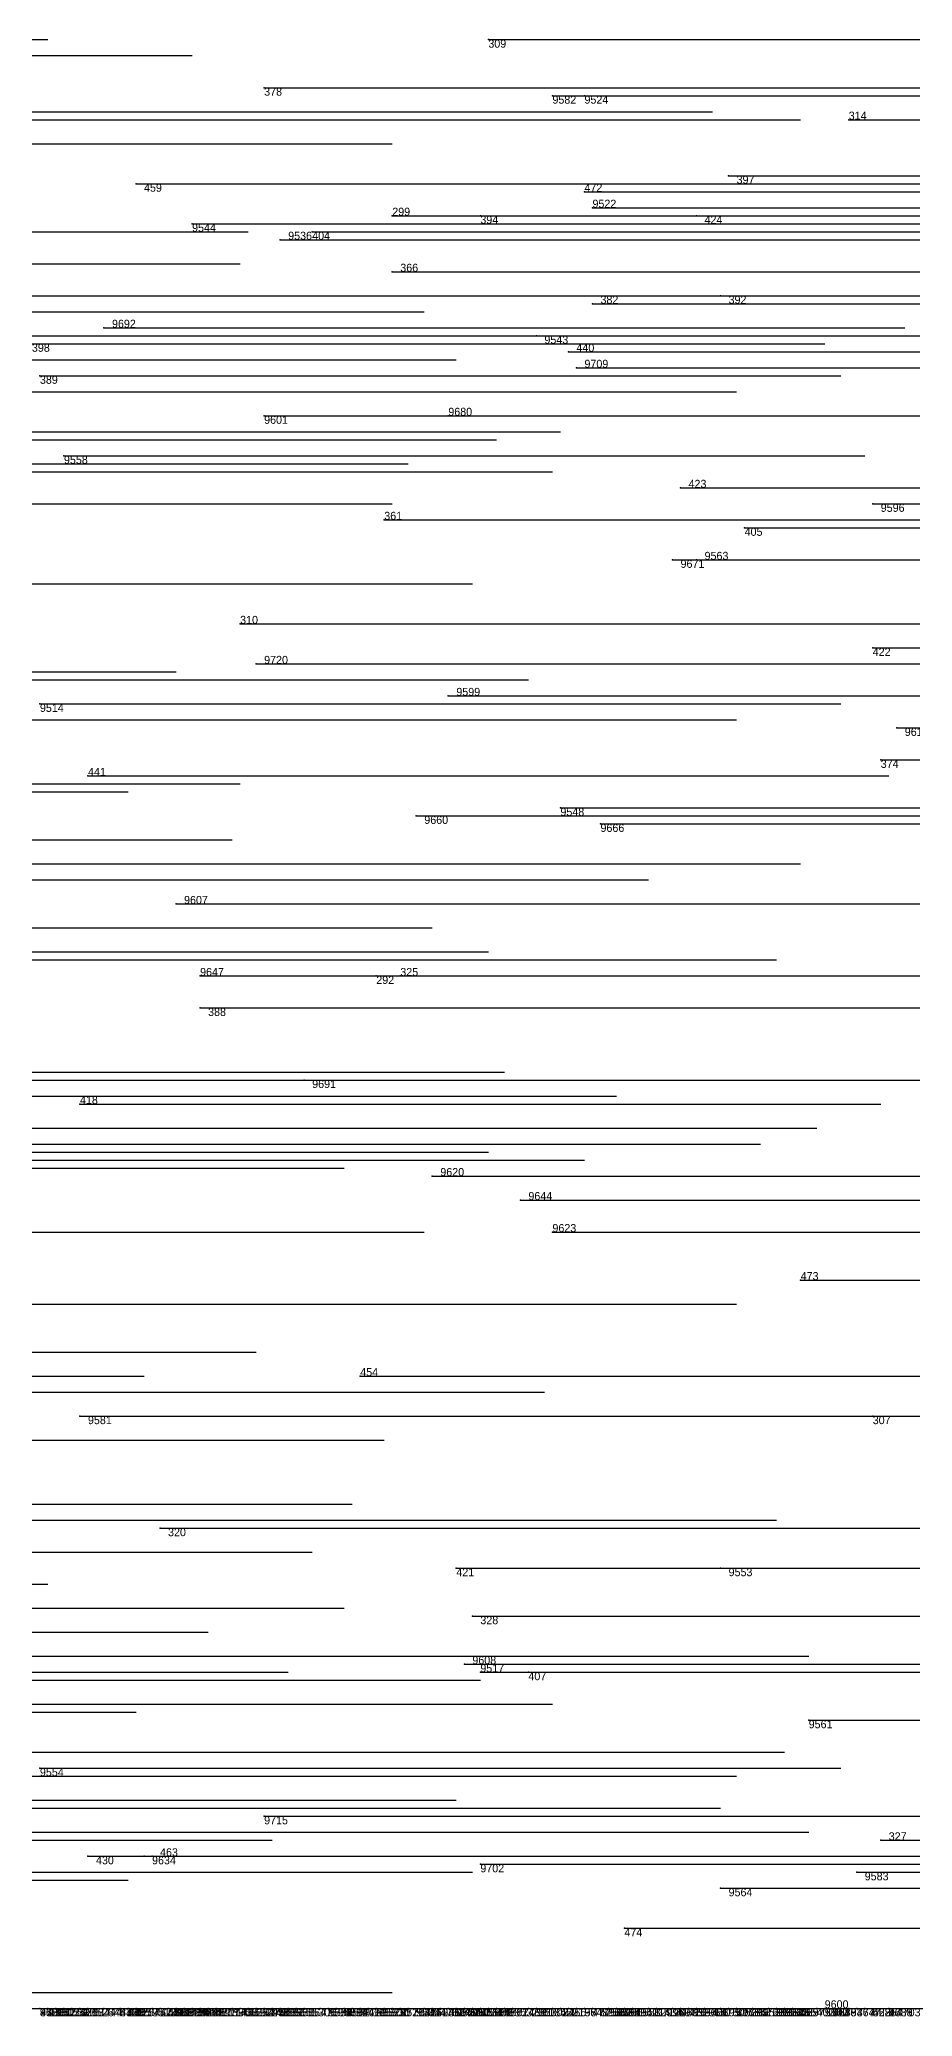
# Model space of a CAD drawing. Extents: x 0 to 1.1, y 0 to 1.
# Drawn here: x 0.371 to 0.48, y -0.001 to 0.246 of the extents above; entities that cross this region are included whole.
import ezdxf

# ---------------------------------------------------------------- set-up
doc = ezdxf.new("R2010")
doc.units = 0
for name, color, linetype in [('Facilities', 3, 'CONTINUOUS'), ('Normals', 1, 'CONTINUOUS'), ('Source_points', 5, 'CONTINUOUS'), ('Text', 3, 'CONTINUOUS')]:
    doc.layers.add(name, color=color, linetype=linetype)

msp = doc.modelspace()

# ---------------------------------------------------------------- linework, layer by layer
at = {"layer": 'Facilities', "color": 3}
for p in [(0.427, 0.246), (0.399, 0.24), (0.435, 0.239, 1), (0.439, 0.239, 1), (0.472, 0.236), (0.383, 0.228), (0.457, 0.229), (0.439, 0.227), (0.44, 0.225, 1), (0.39, 0.223, 1), (0.415, 0.224), (0.426, 0.224), (0.453, 0.224), (0.401, 0.221, 1), (0.405, 0.222), (0.415, 0.217), (0.44, 0.213), (0.456, 0.214), (0.379, 0.21, 1), (0.433, 0.209, 1), (0.437, 0.207), (0.371, 0.204), (0.438, 0.205, 1), (0.399, 0.199, 1), (0.422, 0.199, 1), (0.374, 0.194, 1), (0.451, 0.19), (0.475, 0.188, 1), (0.414, 0.186), (0.459, 0.185), (0.45, 0.181, 1), (0.453, 0.181, 1), (0.396, 0.173), (0.398, 0.168, 1), (0.475, 0.17), (0.422, 0.164, 1), (0.371, 0.163, 1), (0.478, 0.16, 1), (0.476, 0.156), (0.377, 0.154), (0.418, 0.149, 1), (0.436, 0.15, 1), (0.441, 0.148, 1), (0.388, 0.138, 1), (0.391, 0.129, 1), (0.413, 0.129), (0.416, 0.129), (0.391, 0.125), (0.404, 0.116, 1), (0.376, 0.113), (0.42, 0.104, 1), (0.431, 0.101, 1), (0.435, 0.097, 1), (0.466, 0.091), (0.411, 0.079), (0.376, 0.074, 1), (0.475, 0.074), (0.386, 0.06), (0.423, 0.055), (0.456, 0.055, 1), (0.425, 0.049), (0.424, 0.043, 1), (0.426, 0.042, 1), (0.432, 0.042), (0.467, 0.036, 1), (0.371, 0.03, 1), (0.399, 0.024, 1), (0.476, 0.021), (0.377, 0.019), (0.384, 0.019, 1), (0.385, 0.019), (0.426, 0.018, 1), (0.456, 0.015, 1), (0.473, 0.017, 1), (0.444, 0.01), (0.371, 0, 0.219), (0.371, 0, 0.063), (0.371, 0, 0.906), (0.371, 0, 0.961), (0.372, 0, 0.308), (0.373, 0, 0.999), (0.374, 0, 0.302), (0.374, 0, 0.711), (0.374, 0, 0.603), (0.375, 0, 0.657), (0.376, 0, 0.038), (0.376, 0, 0.428), (0.377, 0, 0.572), (0.379, 0, 0.142), (0.381, 0, 0.24), (0.381, 0, 0.453), (0.381, 0, 0.306), (0.381, 0, 0.575), (0.382, 0, 0.064), (0.382, 0, 0.446), (0.382, 0, 0.292), (0.382, 0, 0.634), (0.383, 0, 0.562), (0.385, 0, 0.956), (0.386, 0, 0.321), (0.386, 0, 0.544), (0.386, 0, 0.744), (0.387, 0, 0.077), (0.387, 0, 0.12), (0.387, 0, 0.483), (0.387, 0, 0.872), (0.387, 0, 0.912), (0.388, 0, 0.772), (0.389, 0, 0.319), (0.389, 0, 0.322), (0.389, 0, 0.268), (0.389, 0, 0.913), (0.39, 0, 0.051), (0.39, 0, 0.453), (0.39, 0, 0.4), (0.39, 0, 0.886), (0.391, 0, 0.391), (0.391, 0, 0.547), (0.392, 0, 0.346), (0.392, 0, 0.394), (0.392, 0, 0.335), (0.393, 0, 0.652), (0.393, 0, 0.783), (0.395, 0, 0.236), (0.395, 0, 0.051), (0.395, 0, 0.664), (0.396, 0, 0.243), (0.397, 0, 0.911), (0.398, 0, 0.124), (0.398, 0, 0.723), (0.399, 0, 0.275), (0.4, 0, 0.299), (0.4, 0, 0.932), (0.401, 0, 0.072), (0.401, 0, 0.411), (0.401, 0, 0.516), (0.402, 0, 0.247), (0.402, 0, 0.968), (0.403, 0, 0.717), (0.403, 0, 0.951), (0.404, 0, 0.512), (0.406, 0, 0.283), (0.406, 0, 0.576), (0.406, 0, 0.876), (0.407, 0, 0.79), (0.407, 0, 0.861), (0.407, 0, 0.938), (0.408, 0, 0.141), (0.408, 0, 0.471), (0.409, 0, 0.067), (0.409, 0, 0.445), (0.409, 0, 0.594), (0.41, 0, 0.498), (0.41, 0, 0.71), (0.41, 0, 0.55), (0.411, 0, 0.075), (0.412, 0, 0.259), (0.413, 0, 0.022), (0.413, 0, 0.85), (0.414, 0, 0.21), (0.414, 0, 0.627), (0.415, 0, 0.105), (0.415, 0, 0.379), (0.415, 0, 0.369), (0.416, 0, 0.065), (0.416, 0, 0.764), (0.417, 0, 0.596), (0.417, 0, 0.841), (0.419, 0, 0.128), (0.419, 0, 0.229), (0.419, 0, 0.288), (0.419, 0, 0.751), (0.419, 0, 0.715), (0.42, 0, 0.463), (0.421, 0, 0.292), (0.421, 0, 0.323), (0.422, 0, 0.194), (0.423, 0, 0.073), (0.423, 0, 0.423), (0.423, 0, 0.814), (0.424, 0, 0.09), (0.424, 0, 0.454), (0.425, 0, 0.32), (0.425, 0, 0.626), (0.425, 0, 0.859), (0.425, 0, 0.905), (0.426, 0, 0.519), (0.427, 0, 0.557), (0.428, 0, 0.387), (0.429, 0, 0.405), (0.429, 0, 0.876), (0.43, 0, 0.635), (0.432, 0, 0.355), (0.432, 0, 0.965), (0.433, 0, 0.56), (0.433, 0, 0.981), (0.435, 0, 0.705), (0.436, 0, 0.157), (0.437, 0, 0.171), (0.438, 0, 0.968), (0.439, 0, 0.252), (0.439, 0, 0.318), (0.44, 0, 0.704), (0.442, 0, 0.402), (0.442, 0, 0.695), (0.442, 0, 0.9), (0.442, 0, 0.903), (0.443, 0, 0.867), (0.443, 0, 0.813), (0.444, 0, 0.005), (0.445, 0, 0.103), (0.445, 0, 0.031), (0.445, 0, 0.901), (0.447, 0, 0.723), (0.448, 0, 0.076), (0.448, 0, 0.914), (0.45, 0, 0.347), (0.45, 0, 0.916), (0.451, 0, 0.251), (0.451, 0, 0.998), (0.452, 0, 0.164), (0.452, 0, 0.67), (0.453, 0, 0.804), (0.454, 0, 0.11), (0.454, 0, 0.007), (0.454, 0, 0.842), (0.456, 0, 0.09), (0.456, 0, 0.446), (0.456, 0, 0.979), (0.457, 0, 0.216), (0.458, 0, 0.363), (0.458, 0, 0.688), (0.458, 0, 0.647), (0.46, 0, 0.061), (0.46, 0, 0.467), (0.46, 0, 0.47), (0.462, 0, 0.681), (0.463, 0, 0.982), (0.463, 0, 0.846), (0.464, 0, 0.198), (0.464, 0, 0.584), (0.464, 0, 0.991), (0.465, 0, 0.222), (0.465, 0, 0.478), (0.465, 0, 0.657), (0.468, 0, 0.224), (0.468, 0, 0.541), (0.468, 0, 0.988), (0.468, 0, 1), (0.469, 0, 0.186), (0.469, 0, 0.261), (0.469, 0, 0.866), (0.47, 0, 0.536), (0.472, 0, 0.42), (0.473, 0, 0.074), (0.474, 0, 0.026), (0.474, 0, 0.681), (0.477, 0, 0.264), (0.477, 0, 0.445), (0.477, 0, 0.869)]:
    msp.add_point(p, dxfattribs=at)
at = {"layer": 'Normals', "color": 1}
for p, q in [((0.272, 0.246, 1), (0.372, 0.246, 1)), ((0.427, 0.246), (0.527, 0.246)), ((0.29, 0.244), (0.39, 0.244)), ((0.399, 0.24), (0.499, 0.24)), ((0.435, 0.239, 1), (0.535, 0.239, 1)), ((0.439, 0.239, 1), (0.539, 0.239, 1)), ((0.287, 0.236, 1), (0.387, 0.236, 1)), ((0.348, 0.236, 1), (0.449, 0.236, 1)), ((0.355, 0.237, 1), (0.455, 0.237, 1)), ((0.365, 0.236), (0.466, 0.236)), ((0.472, 0.236), (0.572, 0.236)), ((0.315, 0.233), (0.415, 0.233)), ((0.383, 0.228), (0.483, 0.228)), ((0.457, 0.229), (0.557, 0.229)), ((0.439, 0.227), (0.539, 0.227)), ((0.44, 0.225, 1), (0.54, 0.225, 1)), ((0.39, 0.223, 1), (0.49, 0.223, 1)), ((0.415, 0.224), (0.515, 0.224)), ((0.426, 0.224), (0.526, 0.224)), ((0.453, 0.224), (0.553, 0.224)), ((0.297, 0.222, 1), (0.397, 0.222, 1)), ((0.401, 0.221, 1), (0.501, 0.221, 1)), ((0.405, 0.222), (0.505, 0.222)), ((0.293, 0.218), (0.393, 0.218)), ((0.296, 0.218, 1), (0.396, 0.218, 1)), ((0.415, 0.217), (0.515, 0.217)), ((0.294, 0.214), (0.394, 0.214)), ((0.367, 0.214, 1), (0.467, 0.214, 1)), ((0.44, 0.213), (0.54, 0.213)), ((0.456, 0.214), (0.556, 0.214)), ((0.319, 0.212, 1), (0.419, 0.212, 1)), ((0.379, 0.21, 1), (0.479, 0.21, 1)), ((0.333, 0.209, 1), (0.433, 0.209, 1)), ((0.369, 0.208), (0.469, 0.208)), ((0.433, 0.209, 1), (0.533, 0.209, 1)), ((0.323, 0.206, 1), (0.423, 0.206, 1)), ((0.437, 0.207), (0.537, 0.207)), ((0.371, 0.204), (0.471, 0.204)), ((0.438, 0.205, 1), (0.538, 0.205, 1)), ((0.358, 0.202, 1), (0.458, 0.202, 1)), ((0.399, 0.199, 1), (0.499, 0.199, 1)), ((0.422, 0.199, 1), (0.522, 0.199, 1)), ((0.276, 0.196, 1), (0.376, 0.196, 1)), ((0.328, 0.196), (0.428, 0.196)), ((0.336, 0.197), (0.436, 0.197)), ((0.317, 0.193, 1), (0.417, 0.193, 1)), ((0.374, 0.194, 1), (0.474, 0.194, 1)), ((0.335, 0.192, 1), (0.435, 0.192, 1)), ((0.315, 0.188, 1), (0.415, 0.188, 1)), ((0.451, 0.19), (0.551, 0.19)), ((0.475, 0.188, 1), (0.576, 0.188, 1)), ((0.414, 0.186), (0.514, 0.186)), ((0.459, 0.185), (0.559, 0.185)), ((0.45, 0.181, 1), (0.55, 0.181, 1)), ((0.453, 0.181, 1), (0.553, 0.181, 1)), ((0.285, 0.178), (0.385, 0.178)), ((0.325, 0.178, 1), (0.425, 0.178, 1)), ((0.396, 0.173), (0.496, 0.173)), ((0.398, 0.168, 1), (0.498, 0.168, 1)), ((0.475, 0.17), (0.575, 0.17)), ((0.288, 0.167), (0.388, 0.167)), ((0.332, 0.166, 1), (0.432, 0.166, 1)), ((0.422, 0.164, 1), (0.522, 0.164, 1)), ((0.358, 0.161, 1), (0.458, 0.161, 1)), ((0.371, 0.163, 1), (0.471, 0.163, 1)), ((0.478, 0.16, 1), (0.579, 0.16, 1)), ((0.476, 0.156), (0.576, 0.156)), ((0.377, 0.154), (0.477, 0.154)), ((0.282, 0.152, 1), (0.382, 0.152, 1)), ((0.296, 0.153, 1), (0.396, 0.153, 1)), ((0.418, 0.149, 1), (0.518, 0.149, 1)), ((0.436, 0.15, 1), (0.536, 0.15, 1)), ((0.295, 0.146, 1), (0.395, 0.146, 1)), ((0.441, 0.148, 1), (0.541, 0.148, 1)), ((0.289, 0.141), (0.389, 0.141)), ((0.347, 0.141, 1), (0.447, 0.141, 1)), ((0.365, 0.143, 1), (0.466, 0.143, 1)), ((0.388, 0.138, 1), (0.488, 0.138, 1)), ((0.321, 0.135, 1), (0.42, 0.135, 1)), ((0.327, 0.132, 1), (0.427, 0.132, 1)), ((0.363, 0.131, 1), (0.463, 0.131, 1)), ((0.391, 0.129, 1), (0.491, 0.129, 1)), ((0.413, 0.129), (0.513, 0.129)), ((0.416, 0.129), (0.516, 0.129)), ((0.391, 0.125), (0.491, 0.125)), ((0.329, 0.117), (0.429, 0.117)), ((0.286, 0.116), (0.386, 0.116)), ((0.309, 0.116), (0.409, 0.116)), ((0.343, 0.114, 1), (0.443, 0.114, 1)), ((0.404, 0.116, 1), (0.504, 0.116, 1)), ((0.376, 0.113), (0.476, 0.113)), ((0.368, 0.11), (0.468, 0.11)), ((0.327, 0.107), (0.427, 0.107)), ((0.361, 0.108, 1), (0.461, 0.108, 1)), ((0.309, 0.105), (0.409, 0.105)), ((0.339, 0.106), (0.439, 0.106)), ((0.42, 0.104, 1), (0.52, 0.104, 1)), ((0.431, 0.101, 1), (0.531, 0.101, 1)), ((0.319, 0.097, 1), (0.419, 0.097, 1)), ((0.435, 0.097, 1), (0.535, 0.097, 1)), ((0.466, 0.091), (0.566, 0.091)), ((0.358, 0.088), (0.458, 0.088)), ((0.298, 0.082, 1), (0.398, 0.082, 1)), ((0.284, 0.079, 1), (0.384, 0.079, 1)), ((0.335, 0.077), (0.434, 0.077)), ((0.411, 0.079), (0.511, 0.079)), ((0.376, 0.074, 1), (0.476, 0.074, 1)), ((0.475, 0.074), (0.575, 0.074)), ((0.314, 0.071), (0.414, 0.071)), ((0.297, 0.063, 1), (0.397, 0.063, 1)), ((0.31, 0.063, 1), (0.41, 0.063, 1)), ((0.363, 0.061, 1), (0.463, 0.061, 1)), ((0.386, 0.06), (0.486, 0.06)), ((0.305, 0.057), (0.405, 0.057)), ((0.423, 0.055), (0.523, 0.055)), ((0.456, 0.055, 1), (0.556, 0.055, 1)), ((0.272, 0.053, 1), (0.372, 0.053, 1)), ((0.309, 0.05, 1), (0.409, 0.05, 1)), ((0.292, 0.047, 1), (0.392, 0.047, 1)), ((0.425, 0.049), (0.525, 0.049)), ((0.302, 0.042, 1), (0.402, 0.042, 1)), ((0.366, 0.044, 1), (0.467, 0.044, 1)), ((0.424, 0.043, 1), (0.524, 0.043, 1)), ((0.426, 0.042, 1), (0.526, 0.042, 1)), ((0.432, 0.042), (0.532, 0.042)), ((0.326, 0.041, 1), (0.426, 0.041, 1)), ((0.335, 0.038, 1), (0.435, 0.038, 1)), ((0.283, 0.037, 1), (0.383, 0.037, 1)), ((0.467, 0.036, 1), (0.567, 0.036, 1)), ((0.364, 0.032), (0.464, 0.032)), ((0.371, 0.03, 1), (0.471, 0.03, 1)), ((0.337, 0.029, 1), (0.437, 0.029, 1)), ((0.358, 0.029, 1), (0.458, 0.029, 1)), ((0.323, 0.026, 1), (0.423, 0.026, 1)), ((0.356, 0.025, 1), (0.456, 0.025, 1)), ((0.399, 0.024, 1), (0.499, 0.024, 1)), ((0.3, 0.021), (0.4, 0.021)), ((0.359, 0.022), (0.459, 0.022)), ((0.36, 0.022), (0.46, 0.022)), ((0.367, 0.022, 1), (0.467, 0.022, 1)), ((0.476, 0.021), (0.576, 0.021)), ((0.377, 0.019), (0.477, 0.019)), ((0.384, 0.019, 1), (0.484, 0.019, 1)), ((0.385, 0.019), (0.485, 0.019)), ((0.426, 0.018, 1), (0.526, 0.018, 1)), ((0.282, 0.016), (0.382, 0.016)), ((0.325, 0.017), (0.425, 0.017)), ((0.456, 0.015, 1), (0.556, 0.015, 1)), ((0.473, 0.017, 1), (0.574, 0.017, 1)), ((0.444, 0.01), (0.544, 0.01)), ((0.271, 0, 0.095), (0.371, 0, 0.095)), ((0.271, 0, 0.193), (0.371, 0, 0.193)), ((0.272, 0, 0.22), (0.372, 0, 0.22)), ((0.272, 0, 0.728), (0.372, 0, 0.728)), ((0.273, 0, 0.41), (0.373, 0, 0.41)), ((0.273, 0, 0.601), (0.373, 0, 0.601)), ((0.273, 0, 0.954), (0.373, 0, 0.954)), ((0.274, 0, 0.056), (0.374, 0, 0.056)), ((0.274, 0, 0.268), (0.374, 0, 0.268)), ((0.274, 0, 0.513), (0.374, 0, 0.513)), ((0.274, 0, 0.589), (0.374, 0, 0.589)), ((0.275, 0, 0.987), (0.375, 0, 0.987)), ((0.277, 0, 0.482), (0.377, 0, 0.482)), ((0.277, 0, 0.983), (0.377, 0, 0.983)), ((0.277, 0, 0.855), (0.377, 0, 0.855)), ((0.278, 0, 0.207), (0.378, 0, 0.207)), ((0.278, 0, 0.823), (0.378, 0, 0.823)), ((0.278, 0, 0.819), (0.378, 0, 0.819)), ((0.279, 0, 0.86), (0.379, 0, 0.86)), ((0.281, 0, 0.409), (0.381, 0, 0.409)), ((0.281, 0, 0.63), (0.381, 0, 0.63)), ((0.282, 0, 0.354), (0.382, 0, 0.354)), ((0.284, 0, 0.335), (0.384, 0, 0.335)), ((0.284, 0, 0.358), (0.384, 0, 0.358)), ((0.284, 0, 0.898), (0.384, 0, 0.898)), ((0.285, 0, 0.225), (0.385, 0, 0.225)), ((0.285, 0, 0.989), (0.385, 0, 0.989)), ((0.286, 0, 0.12), (0.386, 0, 0.12)), ((0.286, 0, 0.342), (0.386, 0, 0.342)), ((0.286, 0, 0.963), (0.386, 0, 0.963)), ((0.287, 0, 0.175), (0.387, 0, 0.175)), ((0.288, 0, 0.009), (0.388, 0, 0.009)), ((0.288, 0, 0.651), (0.388, 0, 0.651)), ((0.289, 0, 0.438), (0.389, 0, 0.438)), ((0.289, 0, 0.617), (0.389, 0, 0.617)), ((0.29, 0, 0.384), (0.39, 0, 0.384)), ((0.291, 0, 0.413), (0.391, 0, 0.413)), ((0.291, 0, 0.949), (0.391, 0, 0.949)), ((0.292, 0, 0.369), (0.392, 0, 0.369)), ((0.292, 0, 0.493), (0.392, 0, 0.493)), ((0.292, 0, 0.92), (0.392, 0, 0.92)), ((0.293, 0, 0.238), (0.393, 0, 0.238)), ((0.293, 0, 0.211), (0.393, 0, 0.211)), ((0.294, 0, 0.193), (0.394, 0, 0.193)), ((0.294, 0, 0.615), (0.394, 0, 0.615)), ((0.294, 0, 0.775), (0.394, 0, 0.775)), ((0.295, 0, 0.467), (0.395, 0, 0.467)), ((0.296, 0, 0.861), (0.396, 0, 0.861)), ((0.296, 0, 0.868), (0.396, 0, 0.868)), ((0.299, 0, 0.226), (0.399, 0, 0.226)), ((0.299, 0, 0.495), (0.399, 0, 0.495)), ((0.299, 0, 0.941), (0.399, 0, 0.941)), ((0.301, 0, 0.026), (0.401, 0, 0.026)), ((0.302, 0, 0.213), (0.402, 0, 0.213)), ((0.302, 0, 0.578), (0.402, 0, 0.578)), ((0.303, 0, 0.748), (0.403, 0, 0.748)), ((0.303, 0, 0.584), (0.403, 0, 0.584)), ((0.304, 0, 0.595), (0.404, 0, 0.595)), ((0.305, 0, 0.106), (0.405, 0, 0.106)), ((0.305, 0, 0.004), (0.405, 0, 0.004)), ((0.305, 0, 0.338), (0.405, 0, 0.338)), ((0.305, 0, 0.4), (0.405, 0, 0.4)), ((0.307, 0, 0.083), (0.407, 0, 0.083)), ((0.307, 0, 0.382), (0.407, 0, 0.382)), ((0.307, 0, 0.727), (0.407, 0, 0.727)), ((0.308, 0, 0.347), (0.408, 0, 0.347)), ((0.308, 0, 0.452), (0.408, 0, 0.452)), ((0.308, 0, 0.528), (0.408, 0, 0.528)), ((0.308, 0, 0.962), (0.408, 0, 0.962)), ((0.309, 0, 0.847), (0.409, 0, 0.847)), ((0.31, 0, 0.833), (0.41, 0, 0.833)), ((0.311, 0, 0.113), (0.411, 0, 0.113)), ((0.312, 0, 0.426), (0.412, 0, 0.426)), ((0.312, 0, 0.683), (0.412, 0, 0.683)), ((0.313, 0, 0.547), (0.413, 0, 0.547)), ((0.313, 0, 0.95), (0.413, 0, 0.95)), ((0.314, 0, 0.209), (0.414, 0, 0.209)), ((0.314, 0, 0.351), (0.414, 0, 0.351)), ((0.315, 0.002), (0.415, 0.002)), ((0.315, 0, 0.932), (0.415, 0, 0.932)), ((0.316, 0, 0.652), (0.416, 0, 0.652)), ((0.317, 0, 0.314), (0.417, 0, 0.314)), ((0.317, 0, 0.78), (0.417, 0, 0.78)), ((0.317, 0, 0.776), (0.417, 0, 0.776)), ((0.319, 0, 0.247), (0.419, 0, 0.247)), ((0.319, 0, 0.321), (0.419, 0, 0.321)), ((0.319, 0, 0.682), (0.418, 0, 0.682)), ((0.32, 0, 0.21), (0.42, 0, 0.21)), ((0.32, 0, 0.373), (0.419, 0, 0.373)), ((0.32, 0, 0.486), (0.42, 0, 0.486)), ((0.321, 0, 0.423), (0.421, 0, 0.423)), ((0.322, 0, 0.055), (0.422, 0, 0.055)), ((0.322, 0, 0.09), (0.422, 0, 0.09)), ((0.322, 0, 0.772), (0.421, 0, 0.772)), ((0.323, 0, 0.309), (0.423, 0, 0.309)), ((0.323, 0, 0.373), (0.423, 0, 0.373)), ((0.325, 0, 0.502), (0.425, 0, 0.502)), ((0.326, 0, 0.209), (0.426, 0, 0.209)), ((0.326, 0, 0.026), (0.426, 0, 0.026)), ((0.326, 0, 0.992), (0.426, 0, 0.992)), ((0.326, 0, 0.778), (0.426, 0, 0.778)), ((0.328, 0, 0.469), (0.428, 0, 0.469)), ((0.328, 0, 0.997), (0.428, 0, 0.997)), ((0.329, 0, 0.34), (0.429, 0, 0.34)), ((0.329, 0, 0.661), (0.429, 0, 0.661)), ((0.33, 0, 0.637), (0.43, 0, 0.637)), ((0.331, 0, 0.423), (0.431, 0, 0.423)), ((0.332, 0, 0.409), (0.432, 0, 0.409)), ((0.332, 0, 0.762), (0.432, 0, 0.762)), ((0.333, 0, 0.617), (0.433, 0, 0.617)), ((0.335, 0, 0.032), (0.435, 0, 0.032)), ((0.335, 0, 0.418), (0.435, 0, 0.418)), ((0.335, 0, 0.714), (0.435, 0, 0.714)), ((0.336, 0, 0.491), (0.436, 0, 0.491)), ((0.336, 0, 0.916), (0.436, 0, 0.916)), ((0.338, 0, 0.494), (0.438, 0, 0.494)), ((0.338, 0, 0.691), (0.438, 0, 0.691)), ((0.339, 0, 0.411), (0.439, 0, 0.411)), ((0.339, 0, 0.42), (0.439, 0, 0.42)), ((0.341, 0, 0.086), (0.441, 0, 0.086)), ((0.341, 0, 0.15), (0.441, 0, 0.15)), ((0.341, 0, 0.415), (0.441, 0, 0.415)), ((0.341, 0, 0.866), (0.441, 0, 0.866)), ((0.342, 0, 0.501), (0.442, 0, 0.501)), ((0.342, 0, 0.401), (0.442, 0, 0.401)), ((0.342, 0, 0.51), (0.442, 0, 0.51)), ((0.343, 0, 0.385), (0.443, 0, 0.385)), ((0.344, 0, 0.324), (0.444, 0, 0.324)), ((0.345, 0, 0.026), (0.445, 0, 0.026)), ((0.345, 0, 0.63), (0.445, 0, 0.63)), ((0.346, 0, 0.72), (0.446, 0, 0.72)), ((0.346, 0, 0.862), (0.446, 0, 0.862)), ((0.346, 0, 0.998), (0.446, 0, 0.998)), ((0.347, 0, 0.181), (0.447, 0, 0.181)), ((0.347, 0, 0.498), (0.447, 0, 0.498)), ((0.347, 0, 0.29), (0.447, 0, 0.29)), ((0.347, 0, 0.438), (0.447, 0, 0.438)), ((0.347, 0, 0.864), (0.447, 0, 0.864)), ((0.348, 0, 0.996), (0.448, 0, 0.996)), ((0.348, 0, 0.912), (0.448, 0, 0.912)), ((0.348, 0, 0.762), (0.448, 0, 0.762)), ((0.349, 0, 0.988), (0.449, 0, 0.988)), ((0.349, 0, 0.876), (0.449, 0, 0.876)), ((0.35, 0, 0.229), (0.45, 0, 0.229)), ((0.35, 0, 0.608), (0.451, 0, 0.608)), ((0.35, 0, 0.81), (0.45, 0, 0.81)), ((0.351, 0, 0.661), (0.451, 0, 0.661)), ((0.352, 0, 0.179), (0.452, 0, 0.179)), ((0.352, 0, 0.816), (0.452, 0, 0.816)), ((0.354, 0, 0.017), (0.454, 0, 0.017)), ((0.355, 0, 0.242), (0.456, 0, 0.242)), ((0.355, 0, 0.267), (0.455, 0, 0.267)), ((0.355, 0, 0.448), (0.455, 0, 0.448)), ((0.356, 0, 0.845), (0.456, 0, 0.845)), ((0.357, 0, 0.498), (0.457, 0, 0.498)), ((0.358, 0, 0.527), (0.458, 0, 0.527)), ((0.358, 0, 0.921), (0.458, 0, 0.921)), ((0.358, 0, 0.995), (0.458, 0, 0.995)), ((0.358, 0, 0.964), (0.458, 0, 0.964)), ((0.36, 0, 0.981), (0.46, 0, 0.981)), ((0.361, 0, 0.307), (0.461, 0, 0.307)), ((0.361, 0, 0.373), (0.461, 0, 0.373)), ((0.362, 0, 0.389), (0.462, 0, 0.389)), ((0.362, 0, 0.766), (0.462, 0, 0.766)), ((0.362, 0, 0.98), (0.462, 0, 0.98)), ((0.363, 0, 0.875), (0.463, 0, 0.875)), ((0.363, 0, 0.859), (0.463, 0, 0.859)), ((0.364, 0, 0.172), (0.464, 0, 0.172)), ((0.364, 0, 0.312), (0.464, 0, 0.312)), ((0.365, 0, 0.11), (0.465, 0, 0.11)), ((0.366, 0, 0.474), (0.466, 0, 0.474)), ((0.37, 0, 0.296), (0.47, 0, 0.296)), ((0.371, 0, 0.219), (0.471, 0, 0.219)), ((0.371, 0, 0.063), (0.471, 0, 0.063)), ((0.371, 0, 0.906), (0.471, 0, 0.906)), ((0.371, 0, 0.961), (0.471, 0, 0.961)), ((0.372, 0, 0.308), (0.473, 0, 0.308)), ((0.373, 0, 0.999), (0.473, 0, 0.999)), ((0.374, 0, 0.302), (0.474, 0, 0.302)), ((0.374, 0, 0.711), (0.474, 0, 0.711)), ((0.374, 0, 0.603), (0.474, 0, 0.603)), ((0.375, 0, 0.657), (0.475, 0, 0.657)), ((0.376, 0, 0.038), (0.476, 0, 0.038)), ((0.376, 0, 0.428), (0.476, 0, 0.428)), ((0.377, 0, 0.572), (0.477, 0, 0.572)), ((0.379, 0, 0.142), (0.479, 0, 0.142)), ((0.381, 0, 0.24), (0.481, 0, 0.24)), ((0.381, 0, 0.453), (0.481, 0, 0.453)), ((0.381, 0, 0.306), (0.481, 0, 0.306)), ((0.381, 0, 0.575), (0.481, 0, 0.575)), ((0.382, 0, 0.064), (0.482, 0, 0.064)), ((0.382, 0, 0.446), (0.482, 0, 0.446)), ((0.382, 0, 0.292), (0.482, 0, 0.292)), ((0.382, 0, 0.634), (0.482, 0, 0.634)), ((0.383, 0, 0.562), (0.483, 0, 0.562)), ((0.385, 0, 0.956), (0.485, 0, 0.956)), ((0.386, 0, 0.321), (0.486, 0, 0.321)), ((0.386, 0, 0.544), (0.486, 0, 0.544)), ((0.386, 0, 0.744), (0.486, 0, 0.744)), ((0.387, 0, 0.077), (0.487, 0, 0.077)), ((0.387, 0, 0.12), (0.487, 0, 0.12)), ((0.387, 0, 0.483), (0.487, 0, 0.483)), ((0.387, 0, 0.872), (0.487, 0, 0.872)), ((0.387, 0, 0.912), (0.487, 0, 0.912)), ((0.388, 0, 0.772), (0.488, 0, 0.772)), ((0.389, 0, 0.319), (0.489, 0, 0.319)), ((0.389, 0, 0.322), (0.489, 0, 0.322)), ((0.389, 0, 0.268), (0.489, 0, 0.268)), ((0.389, 0, 0.913), (0.489, 0, 0.913)), ((0.39, 0, 0.051), (0.49, 0, 0.051)), ((0.39, 0, 0.453), (0.49, 0, 0.453)), ((0.39, 0, 0.4), (0.49, 0, 0.4)), ((0.39, 0, 0.886), (0.49, 0, 0.886)), ((0.391, 0, 0.391), (0.491, 0, 0.391)), ((0.391, 0, 0.547), (0.491, 0, 0.547)), ((0.392, 0, 0.346), (0.492, 0, 0.346)), ((0.392, 0, 0.394), (0.492, 0, 0.394)), ((0.392, 0, 0.335), (0.492, 0, 0.335)), ((0.393, 0, 0.652), (0.493, 0, 0.652)), ((0.393, 0, 0.783), (0.493, 0, 0.783)), ((0.395, 0, 0.236), (0.495, 0, 0.236)), ((0.395, 0, 0.051), (0.495, 0, 0.051)), ((0.395, 0, 0.664), (0.495, 0, 0.664)), ((0.396, 0, 0.243), (0.496, 0, 0.243)), ((0.397, 0, 0.911), (0.497, 0, 0.911)), ((0.398, 0, 0.124), (0.498, 0, 0.124)), ((0.398, 0, 0.723), (0.498, 0, 0.723)), ((0.399, 0, 0.275), (0.499, 0, 0.275)), ((0.4, 0, 0.299), (0.5, 0, 0.299)), ((0.4, 0, 0.932), (0.5, 0, 0.932)), ((0.401, 0, 0.072), (0.501, 0, 0.072)), ((0.401, 0, 0.411), (0.501, 0, 0.411)), ((0.401, 0, 0.516), (0.501, 0, 0.516)), ((0.402, 0, 0.247), (0.502, 0, 0.247)), ((0.402, 0, 0.968), (0.502, 0, 0.968)), ((0.403, 0, 0.717), (0.503, 0, 0.717)), ((0.403, 0, 0.951), (0.503, 0, 0.951)), ((0.404, 0, 0.512), (0.504, 0, 0.512)), ((0.406, 0, 0.283), (0.506, 0, 0.283)), ((0.406, 0, 0.576), (0.506, 0, 0.576)), ((0.406, 0, 0.876), (0.506, 0, 0.876)), ((0.407, 0, 0.79), (0.507, 0, 0.79)), ((0.407, 0, 0.861), (0.507, 0, 0.861)), ((0.407, 0, 0.938), (0.507, 0, 0.938)), ((0.408, 0, 0.141), (0.508, 0, 0.141)), ((0.408, 0, 0.471), (0.508, 0, 0.471)), ((0.409, 0, 0.067), (0.509, 0, 0.067)), ((0.409, 0, 0.445), (0.509, 0, 0.445)), ((0.409, 0, 0.594), (0.509, 0, 0.594)), ((0.41, 0, 0.498), (0.51, 0, 0.498)), ((0.41, 0, 0.71), (0.51, 0, 0.71)), ((0.41, 0, 0.55), (0.51, 0, 0.55)), ((0.411, 0, 0.075), (0.511, 0, 0.075)), ((0.412, 0, 0.259), (0.512, 0, 0.259)), ((0.413, 0, 0.022), (0.513, 0, 0.022)), ((0.413, 0, 0.85), (0.513, 0, 0.85)), ((0.414, 0, 0.21), (0.514, 0, 0.21)), ((0.414, 0, 0.627), (0.514, 0, 0.627)), ((0.415, 0, 0.105), (0.515, 0, 0.105)), ((0.415, 0, 0.379), (0.515, 0, 0.379)), ((0.415, 0, 0.369), (0.515, 0, 0.369)), ((0.416, 0, 0.065), (0.516, 0, 0.065)), ((0.416, 0, 0.764), (0.516, 0, 0.764)), ((0.417, 0, 0.596), (0.517, 0, 0.596)), ((0.417, 0, 0.841), (0.517, 0, 0.841)), ((0.419, 0, 0.128), (0.519, 0, 0.128)), ((0.419, 0, 0.229), (0.519, 0, 0.229)), ((0.419, 0, 0.288), (0.519, 0, 0.288)), ((0.419, 0, 0.751), (0.519, 0, 0.751)), ((0.419, 0, 0.715), (0.519, 0, 0.715)), ((0.42, 0, 0.463), (0.52, 0, 0.463)), ((0.421, 0, 0.292), (0.521, 0, 0.292)), ((0.421, 0, 0.323), (0.521, 0, 0.323)), ((0.422, 0, 0.194), (0.522, 0, 0.194)), ((0.423, 0, 0.073), (0.523, 0, 0.073)), ((0.423, 0, 0.423), (0.523, 0, 0.423)), ((0.423, 0, 0.814), (0.523, 0, 0.814)), ((0.424, 0, 0.09), (0.524, 0, 0.09)), ((0.424, 0, 0.454), (0.524, 0, 0.454)), ((0.425, 0, 0.32), (0.525, 0, 0.32)), ((0.425, 0, 0.626), (0.525, 0, 0.626)), ((0.425, 0, 0.859), (0.525, 0, 0.859)), ((0.425, 0, 0.905), (0.525, 0, 0.905)), ((0.426, 0, 0.519), (0.526, 0, 0.519)), ((0.427, 0, 0.557), (0.527, 0, 0.557)), ((0.428, 0, 0.387), (0.528, 0, 0.387)), ((0.429, 0, 0.405), (0.529, 0, 0.405)), ((0.429, 0, 0.876), (0.529, 0, 0.876)), ((0.43, 0, 0.635), (0.53, 0, 0.635)), ((0.432, 0, 0.355), (0.532, 0, 0.355)), ((0.432, 0, 0.965), (0.532, 0, 0.965)), ((0.433, 0, 0.56), (0.533, 0, 0.56)), ((0.433, 0, 0.981), (0.533, 0, 0.981)), ((0.435, 0, 0.705), (0.535, 0, 0.705)), ((0.436, 0, 0.157), (0.536, 0, 0.157)), ((0.437, 0, 0.171), (0.537, 0, 0.171)), ((0.438, 0, 0.968), (0.538, 0, 0.968)), ((0.439, 0, 0.252), (0.539, 0, 0.252)), ((0.439, 0, 0.318), (0.539, 0, 0.318)), ((0.44, 0, 0.704), (0.54, 0, 0.704)), ((0.442, 0, 0.402), (0.542, 0, 0.402)), ((0.442, 0, 0.695), (0.542, 0, 0.695)), ((0.442, 0, 0.9), (0.542, 0, 0.9)), ((0.442, 0, 0.903), (0.542, 0, 0.903)), ((0.443, 0, 0.867), (0.543, 0, 0.867)), ((0.443, 0, 0.813), (0.543, 0, 0.813)), ((0.444, 0, 0.005), (0.544, 0, 0.005)), ((0.445, 0, 0.103), (0.545, 0, 0.103)), ((0.445, 0, 0.031), (0.545, 0, 0.031)), ((0.445, 0, 0.901), (0.545, 0, 0.901)), ((0.447, 0, 0.723), (0.547, 0, 0.723)), ((0.448, 0, 0.076), (0.548, 0, 0.076)), ((0.448, 0, 0.914), (0.548, 0, 0.914)), ((0.45, 0, 0.347), (0.55, 0, 0.347)), ((0.45, 0, 0.916), (0.55, 0, 0.916)), ((0.451, 0, 0.251), (0.551, 0, 0.251)), ((0.451, 0, 0.998), (0.551, 0, 0.998)), ((0.452, 0, 0.164), (0.552, 0, 0.164)), ((0.452, 0, 0.67), (0.552, 0, 0.67)), ((0.453, 0, 0.804), (0.553, 0, 0.804)), ((0.454, 0, 0.11), (0.553, 0, 0.11)), ((0.454, 0, 0.007), (0.554, 0, 0.007)), ((0.454, 0, 0.842), (0.554, 0, 0.842)), ((0.456, 0, 0.09), (0.556, 0, 0.09)), ((0.456, 0, 0.446), (0.555, 0, 0.446)), ((0.456, 0, 0.979), (0.556, 0, 0.979)), ((0.457, 0, 0.216), (0.557, 0, 0.216)), ((0.458, 0, 0.363), (0.558, 0, 0.363)), ((0.458, 0, 0.688), (0.558, 0, 0.688)), ((0.458, 0, 0.647), (0.558, 0, 0.647)), ((0.46, 0, 0.061), (0.559, 0, 0.061)), ((0.46, 0, 0.467), (0.56, 0, 0.467)), ((0.46, 0, 0.47), (0.56, 0, 0.47)), ((0.462, 0, 0.681), (0.561, 0, 0.681)), ((0.463, 0, 0.982), (0.563, 0, 0.982)), ((0.463, 0, 0.846), (0.563, 0, 0.846)), ((0.464, 0, 0.198), (0.564, 0, 0.198)), ((0.464, 0, 0.584), (0.564, 0, 0.584)), ((0.464, 0, 0.991), (0.564, 0, 0.991)), ((0.465, 0, 0.222), (0.565, 0, 0.222)), ((0.465, 0, 0.478), (0.565, 0, 0.478)), ((0.465, 0, 0.657), (0.565, 0, 0.657)), ((0.468, 0, 0.224), (0.568, 0, 0.224)), ((0.468, 0, 0.541), (0.568, 0, 0.541)), ((0.468, 0, 0.988), (0.568, 0, 0.988)), ((0.468, 0, 1), (0.568, 0, 1)), ((0.469, 0, 0.186), (0.57, 0, 0.186)), ((0.469, 0, 0.261), (0.569, 0, 0.261)), ((0.469, 0, 0.866), (0.569, 0, 0.866)), ((0.47, 0, 0.536), (0.57, 0, 0.536)), ((0.472, 0, 0.42), (0.572, 0, 0.42)), ((0.473, 0, 0.074), (0.573, 0, 0.074)), ((0.474, 0, 0.026), (0.574, 0, 0.026)), ((0.474, 0, 0.681), (0.574, 0, 0.681)), ((0.477, 0, 0.264), (0.577, 0, 0.264)), ((0.477, 0, 0.445), (0.577, 0, 0.445)), ((0.477, 0, 0.869), (0.577, 0, 0.869))]:
    msp.add_line(p, q, dxfattribs=at)
at = {"layer": 'Source_points', "color": 5}
for p in [(0.427, 0.246), (0.399, 0.24), (0.435, 0.239, 1), (0.439, 0.239, 1), (0.472, 0.236), (0.383, 0.228), (0.457, 0.229), (0.439, 0.227), (0.44, 0.225, 1), (0.39, 0.223, 1), (0.415, 0.224), (0.426, 0.224), (0.453, 0.224), (0.401, 0.221, 1), (0.405, 0.222), (0.415, 0.217), (0.44, 0.213), (0.456, 0.214), (0.379, 0.21, 1), (0.433, 0.209, 1), (0.437, 0.207), (0.371, 0.204), (0.438, 0.205, 1), (0.399, 0.199, 1), (0.422, 0.199, 1), (0.374, 0.194, 1), (0.451, 0.19), (0.475, 0.188, 1), (0.414, 0.186), (0.459, 0.185), (0.45, 0.181, 1), (0.453, 0.181, 1), (0.396, 0.173), (0.398, 0.168, 1), (0.475, 0.17), (0.422, 0.164, 1), (0.371, 0.163, 1), (0.478, 0.16, 1), (0.476, 0.156), (0.377, 0.154), (0.418, 0.149, 1), (0.436, 0.15, 1), (0.441, 0.148, 1), (0.388, 0.138, 1), (0.391, 0.129, 1), (0.413, 0.129), (0.416, 0.129), (0.391, 0.125), (0.404, 0.116, 1), (0.376, 0.113), (0.42, 0.104, 1), (0.431, 0.101, 1), (0.435, 0.097, 1), (0.466, 0.091), (0.411, 0.079), (0.376, 0.074, 1), (0.475, 0.074), (0.386, 0.06), (0.423, 0.055), (0.456, 0.055, 1), (0.425, 0.049), (0.424, 0.043, 1), (0.426, 0.042, 1), (0.432, 0.042), (0.467, 0.036, 1), (0.371, 0.03, 1), (0.399, 0.024, 1), (0.476, 0.021), (0.377, 0.019), (0.384, 0.019, 1), (0.385, 0.019), (0.426, 0.018, 1), (0.456, 0.015, 1), (0.473, 0.017, 1), (0.444, 0.01), (0.371, 0, 0.219), (0.371, 0, 0.063), (0.371, 0, 0.906), (0.371, 0, 0.961), (0.372, 0, 0.308), (0.373, 0, 0.999), (0.374, 0, 0.302), (0.374, 0, 0.711), (0.374, 0, 0.603), (0.375, 0, 0.657), (0.376, 0, 0.038), (0.376, 0, 0.428), (0.377, 0, 0.572), (0.379, 0, 0.142), (0.381, 0, 0.24), (0.381, 0, 0.453), (0.381, 0, 0.306), (0.381, 0, 0.575), (0.382, 0, 0.064), (0.382, 0, 0.446), (0.382, 0, 0.292), (0.382, 0, 0.634), (0.383, 0, 0.562), (0.385, 0, 0.956), (0.386, 0, 0.321), (0.386, 0, 0.544), (0.386, 0, 0.744), (0.387, 0, 0.077), (0.387, 0, 0.12), (0.387, 0, 0.483), (0.387, 0, 0.872), (0.387, 0, 0.912), (0.388, 0, 0.772), (0.389, 0, 0.319), (0.389, 0, 0.322), (0.389, 0, 0.268), (0.389, 0, 0.913), (0.39, 0, 0.051), (0.39, 0, 0.453), (0.39, 0, 0.4), (0.39, 0, 0.886), (0.391, 0, 0.391), (0.391, 0, 0.547), (0.392, 0, 0.346), (0.392, 0, 0.394), (0.392, 0, 0.335), (0.393, 0, 0.652), (0.393, 0, 0.783), (0.395, 0, 0.236), (0.395, 0, 0.051), (0.395, 0, 0.664), (0.396, 0, 0.243), (0.397, 0, 0.911), (0.398, 0, 0.124), (0.398, 0, 0.723), (0.399, 0, 0.275), (0.4, 0, 0.299), (0.4, 0, 0.932), (0.401, 0, 0.072), (0.401, 0, 0.411), (0.401, 0, 0.516), (0.402, 0, 0.247), (0.402, 0, 0.968), (0.403, 0, 0.717), (0.403, 0, 0.951), (0.404, 0, 0.512), (0.406, 0, 0.283), (0.406, 0, 0.576), (0.406, 0, 0.876), (0.407, 0, 0.79), (0.407, 0, 0.861), (0.407, 0, 0.938), (0.408, 0, 0.141), (0.408, 0, 0.471), (0.409, 0, 0.067), (0.409, 0, 0.445), (0.409, 0, 0.594), (0.41, 0, 0.498), (0.41, 0, 0.71), (0.41, 0, 0.55), (0.411, 0, 0.075), (0.412, 0, 0.259), (0.413, 0, 0.022), (0.413, 0, 0.85), (0.414, 0, 0.21), (0.414, 0, 0.627), (0.415, 0, 0.105), (0.415, 0, 0.379), (0.415, 0, 0.369), (0.416, 0, 0.065), (0.416, 0, 0.764), (0.417, 0, 0.596), (0.417, 0, 0.841), (0.419, 0, 0.128), (0.419, 0, 0.229), (0.419, 0, 0.288), (0.419, 0, 0.751), (0.419, 0, 0.715), (0.42, 0, 0.463), (0.421, 0, 0.292), (0.421, 0, 0.323), (0.422, 0, 0.194), (0.423, 0, 0.073), (0.423, 0, 0.423), (0.423, 0, 0.814), (0.424, 0, 0.09), (0.424, 0, 0.454), (0.425, 0, 0.32), (0.425, 0, 0.626), (0.425, 0, 0.859), (0.425, 0, 0.905), (0.426, 0, 0.519), (0.427, 0, 0.557), (0.428, 0, 0.387), (0.429, 0, 0.405), (0.429, 0, 0.876), (0.43, 0, 0.635), (0.432, 0, 0.355), (0.432, 0, 0.965), (0.433, 0, 0.56), (0.433, 0, 0.981), (0.435, 0, 0.705), (0.436, 0, 0.157), (0.437, 0, 0.171), (0.438, 0, 0.968), (0.439, 0, 0.252), (0.439, 0, 0.318), (0.44, 0, 0.704), (0.442, 0, 0.402), (0.442, 0, 0.695), (0.442, 0, 0.9), (0.442, 0, 0.903), (0.443, 0, 0.867), (0.443, 0, 0.813), (0.444, 0, 0.005), (0.445, 0, 0.103), (0.445, 0, 0.031), (0.445, 0, 0.901), (0.447, 0, 0.723), (0.448, 0, 0.076), (0.448, 0, 0.914), (0.45, 0, 0.347), (0.45, 0, 0.916), (0.451, 0, 0.251), (0.451, 0, 0.998), (0.452, 0, 0.164), (0.452, 0, 0.67), (0.453, 0, 0.804), (0.454, 0, 0.11), (0.454, 0, 0.007), (0.454, 0, 0.842), (0.456, 0, 0.09), (0.456, 0, 0.446), (0.456, 0, 0.979), (0.457, 0, 0.216), (0.458, 0, 0.363), (0.458, 0, 0.688), (0.458, 0, 0.647), (0.46, 0, 0.061), (0.46, 0, 0.467), (0.46, 0, 0.47), (0.462, 0, 0.681), (0.463, 0, 0.982), (0.463, 0, 0.846), (0.464, 0, 0.198), (0.464, 0, 0.584), (0.464, 0, 0.991), (0.465, 0, 0.222), (0.465, 0, 0.478), (0.465, 0, 0.657), (0.468, 0, 0.224), (0.468, 0, 0.541), (0.468, 0, 0.988), (0.468, 0, 1), (0.469, 0, 0.186), (0.469, 0, 0.261), (0.469, 0, 0.866), (0.47, 0, 0.536), (0.472, 0, 0.42), (0.473, 0, 0.074), (0.474, 0, 0.026), (0.474, 0, 0.681), (0.477, 0, 0.264), (0.477, 0, 0.445), (0.477, 0, 0.869)]:
    msp.add_point(p, dxfattribs=at)

# ---------------------------------------------------------------- texts
at = {"layer": 'Text', "color": 3}
for s, p in [('309', (0.427, 0.245)), ('378', (0.399, 0.239)), ('9582', (0.435, 0.238, 1)), ('9524', (0.439, 0.238, 1)), ('314', (0.472, 0.236)), ('459', (0.384, 0.227)), ('472', (0.439, 0.227)), ('397', (0.458, 0.228)), ('299', (0.415, 0.224)), ('9522', (0.44, 0.225, 1)), ('9544', (0.39, 0.222, 1)), ('394', (0.426, 0.223)), ('424', (0.454, 0.223)), ('9536', (0.402, 0.221, 1)), ('404', (0.405, 0.221)), ('366', (0.416, 0.217)), ('382', (0.441, 0.213)), ('392', (0.457, 0.213)), ('9692', (0.38, 0.21, 1)), ('398', (0.37, 0.207)), ('9543', (0.434, 0.208, 1)), ('440', (0.438, 0.207)), ('9709', (0.439, 0.205, 1)), ('389', (0.371, 0.203)), ('9601', (0.399, 0.198, 1)), ('9680', (0.422, 0.199, 1)), ('9558', (0.374, 0.193, 1)), ('423', (0.452, 0.19)), ('9596', (0.476, 0.187, 1)), ('361', (0.414, 0.186)), ('405', (0.459, 0.184)), ('9671', (0.451, 0.18, 1)), ('9563', (0.454, 0.181, 1)), ('310', (0.396, 0.173)), ('9720', (0.399, 0.168, 1)), ('422', (0.475, 0.169)), ('9599', (0.423, 0.164, 1)), ('9514', (0.371, 0.162, 1)), ('9614', (0.479, 0.159, 1)), ('374', (0.476, 0.155)), ('441', (0.377, 0.154)), ('9660', (0.419, 0.148, 1)), ('9548', (0.436, 0.149, 1)), ('9666', (0.441, 0.147, 1)), ('9607', (0.389, 0.138, 1)), ('9647', (0.391, 0.129, 1)), ('292', (0.413, 0.128)), ('325', (0.416, 0.129)), ('388', (0.392, 0.124)), ('418', (0.376, 0.113)), ('9691', (0.405, 0.115, 1)), ('9620', (0.421, 0.104, 1)), ('9644', (0.432, 0.101, 1)), ('9623', (0.435, 0.097, 1)), ('473', (0.466, 0.091)), ('454', (0.411, 0.079)), ('9581', (0.377, 0.073, 1)), ('307', (0.475, 0.073)), ('320', (0.387, 0.059)), ('421', (0.423, 0.054)), ('9553', (0.457, 0.054, 1)), ('328', (0.426, 0.048)), ('9608', (0.425, 0.043, 1)), ('9517', (0.426, 0.042, 1)), ('407', (0.432, 0.041)), ('9561', (0.467, 0.035, 1)), ('9554', (0.371, 0.029, 1)), ('9715', (0.399, 0.023, 1)), ('463', (0.386, 0.019)), ('327', (0.477, 0.021)), ('430', (0.378, 0.018)), ('9634', (0.385, 0.018, 1)), ('9702', (0.426, 0.017, 1)), ('9564', (0.457, 0.014, 1)), ('9583', (0.474, 0.016, 1)), ('474', (0.444, 0.009)), ('4729', (0.371, -0.001, 0.296)), ('368', (0.371, -0.001, 0.219)), ('9566', (0.371, -0.001, 0.906)), ('431', (0.372, -0.001, 0.063)), ('9700', (0.372, -0.001, 0.961)), ('4802', (0.373, -0.001, 0.308)), ('9613', (0.373, -0.001, 0.999)), ('4754', (0.374, -0.001, 0.302)), ('5262', (0.374, -0.001, 0.711)), ('5323', (0.375, -0.001, 0.603)), ('401', (0.376, -0.001, 0.038)), ('4700', (0.376, -0.001, 0.428)), ('5253', (0.376, -0.001, 0.657)), ('5264', (0.378, -0.001, 0.572)), ('444', (0.379, -0.001, 0.142)), ('4712', (0.381, -0.001, 0.453)), ('4715', (0.381, -0.001, 0.306)), ('348', (0.381, -0.001, 0.24)), ('5320', (0.381, -0.001, 0.575)), ('4705', (0.382, -0.001, 0.446)), ('347', (0.382, -0.001, 0.064)), ('5287', (0.382, -0.001, 0.634)), ('4707', (0.383, -0.001, 0.292)), ('5254', (0.383, -0.001, 0.562)), ('9512', (0.385, -0.001, 0.956)), ('4741', (0.386, -0.001, 0.321)), ('5274', (0.386, -0.001, 0.544)), ('453', (0.387, -0.001, 0.077)), ('4738', (0.387, -0.001, 0.483)), ('5318', (0.387, -0.001, 0.744)), ('479', (0.388, -0.001, 0.12)), ('9589', (0.388, -0.001, 0.872)), ('9716', (0.388, -0.001, 0.912)), ('4734', (0.389, -0.001, 0.322)), ('4717', (0.389, -0.001, 0.319)), ('9575', (0.389, -0.001, 0.772)), ('4742', (0.39, -0.001, 0.268)), ('9627', (0.39, -0.001, 0.913)), ('4781', (0.391, -0.001, 0.453)), ('4788', (0.391, -0.001, 0.4)), ('4775', (0.391, -0.001, 0.391)), ('342', (0.391, -0.001, 0.051)), ('5343', (0.391, -0.001, 0.547)), ('9622', (0.391, -0.001, 0.886)), ('4757', (0.392, -0.001, 0.394)), ('4701', (0.393, -0.001, 0.346)), ('4801', (0.393, -0.001, 0.335)), ('5317', (0.393, -0.001, 0.652)), ('9714', (0.394, -0.001, 0.783)), ('396', (0.395, -0.001, 0.236)), ('5305', (0.395, -0.001, 0.664)), ('433', (0.396, -0.001, 0.051)), ('419', (0.397, -0.001, 0.243)), ('9632', (0.397, -0.001, 0.911)), ('5327', (0.398, -0.001, 0.723)), ('294', (0.398, -0.001, 0.124)), ('4743', (0.399, -0.001, 0.275)), ('4783', (0.4, -0.001, 0.299)), ('9578', (0.4, -0.001, 0.932)), ('4682', (0.401, -0.001, 0.411)), ('356', (0.401, -0.001, 0.072)), ('5281', (0.401, -0.001, 0.516)), ('9665', (0.402, -0.001, 0.968)), ('358', (0.403, -0.001, 0.247)), ('5316', (0.403, -0.001, 0.717)), ('9605', (0.403, -0.001, 0.951)), ('5306', (0.405, -0.001, 0.512)), ('4769', (0.406, -0.001, 0.283)), ('5337', (0.407, -0.001, 0.576)), ('9576', (0.407, -0.001, 0.79)), ('9639', (0.407, -0.001, 0.861)), ('9652', (0.407, -0.001, 0.876)), ('9674', (0.407, -0.001, 0.938)), ('461', (0.409, -0.001, 0.141)), ('4685', (0.409, -0.001, 0.471)), ('4799', (0.409, -0.001, 0.445)), ('380', (0.409, -0.001, 0.067)), ('5334', (0.409, -0.001, 0.594)), ('5321', (0.41, -0.001, 0.55)), ('4755', (0.411, -0.001, 0.498)), ('5312', (0.411, -0.001, 0.71)), ('4795', (0.412, -0.001, 0.259)), ('411', (0.412, -0.001, 0.075)), ('393', (0.413, -0.001, 0.022)), ('9552', (0.413, -0.001, 0.85)), ('5307', (0.414, -0.001, 0.627)), ('311', (0.415, -0.001, 0.21)), ('330', (0.415, -0.001, 0.105)), ('4727', (0.416, -0.001, 0.379)), ('4771', (0.416, -0.001, 0.369)), ('371', (0.416, -0.001, 0.065)), ('9526', (0.416, -0.001, 0.764)), ('5272', (0.418, -0.001, 0.596)), ('9584', (0.418, -0.001, 0.841)), ('416', (0.419, -0.001, 0.229)), ('4760', (0.419, -0.001, 0.288)), ('387', (0.419, -0.001, 0.128)), ('5263', (0.419, -0.001, 0.751)), ('5342', (0.419, -0.001, 0.715)), ('4733', (0.421, -0.001, 0.463)), ('4761', (0.421, -0.001, 0.323)), ('4694', (0.422, -0.001, 0.292)), ('350', (0.422, -0.001, 0.194)), ('4723', (0.423, -0.001, 0.423)), ('9557', (0.423, -0.001, 0.814)), ('481', (0.424, -0.001, 0.073)), ('4690', (0.424, -0.001, 0.454)), ('450', (0.425, -0.001, 0.09)), ('9572', (0.425, -0.001, 0.905)), ('4689', (0.426, -0.001, 0.32)), ('5336', (0.426, -0.001, 0.626)), ('9515', (0.426, -0.001, 0.859)), ('5278', (0.427, -0.001, 0.557)), ('5350', (0.427, -0.001, 0.519)), ('4798', (0.428, -0.001, 0.387)), ('4762', (0.429, -0.001, 0.405)), ('9571', (0.429, -0.001, 0.876)), ('5328', (0.431, -0.001, 0.635)), ('4691', (0.432, -0.001, 0.355)), ('9618', (0.433, -0.001, 0.965)), ('9703', (0.433, -0.001, 0.981)), ('5303', (0.434, -0.001, 0.56)), ('452', (0.436, -0.001, 0.157)), ('5291', (0.436, -0.001, 0.705)), ('456', (0.437, -0.001, 0.171)), ('384', (0.439, -0.001, 0.252)), ('9648', (0.439, -0.001, 0.968)), ('4725', (0.44, -0.001, 0.318)), ('5259', (0.441, -0.001, 0.704)), ('9532', (0.442, -0.001, 0.9)), ('9681', (0.442, -0.001, 0.903)), ('4782', (0.443, -0.001, 0.402)), ('5294', (0.443, -0.001, 0.695)), ('9568', (0.443, -0.001, 0.867)), ('9615', (0.444, -0.001, 0.813)), ('296', (0.444, -0.001, 0.005)), ('340', (0.446, -0.001, 0.103)), ('341', (0.446, -0.001, 0.031)), ('9521', (0.446, -0.001, 0.901)), ('5329', (0.447, -0.001, 0.723)), ('9712', (0.448, -0.001, 0.914)), ('434', (0.449, -0.001, 0.076)), ('9697', (0.45, -0.001, 0.916)), ('4699', (0.451, -0.001, 0.347)), ('9531', (0.451, -0.001, 0.998)), ('413', (0.452, -0.001, 0.251)), ('428', (0.452, -0.001, 0.164)), ('5295', (0.453, -0.001, 0.67)), ('370', (0.454, -0.001, 0.11)), ('9656', (0.454, -0.001, 0.804)), ('9662', (0.454, -0.001, 0.842)), ('410', (0.455, -0.001, 0.007)), ('4750', (0.456, -0.001, 0.446)), ('373', (0.456, -0.001, 0.09)), ('9577', (0.457, -0.001, 0.979)), ('4758', (0.458, -0.001, 0.363)), ('297', (0.458, -0.001, 0.216)), ('5289', (0.459, -0.001, 0.688)), ('5293', (0.459, -0.001, 0.647)), ('312', (0.46, -0.001, 0.061)), ('4726', (0.461, -0.001, 0.467)), ('4763', (0.461, -0.001, 0.47)), ('5288', (0.462, -0.001, 0.681)), ('9669', (0.463, -0.001, 0.982)), ('9719', (0.463, -0.001, 0.846)), ('324', (0.464, -0.001, 0.198)), ('9533', (0.464, -0.001, 0.991)), ('343', (0.465, -0.001, 0.222)), ('5255', (0.465, -0.001, 0.584)), ('4697', (0.466, -0.001, 0.478)), ('5257', (0.466, -0.001, 0.657)), ('402', (0.468, -0.001, 0.224)), ('5302', (0.469, -0.001, 0.541)), ('9600', (0.469, 0, 1)), ('9547', (0.469, -0.001, 0.988)), ('403', (0.47, -0.001, 0.186)), ('4688', (0.47, -0.001, 0.261)), ('5340', (0.47, -0.001, 0.536)), ('9679', (0.47, -0.001, 0.866)), ('4777', (0.473, -0.001, 0.42)), ('364', (0.473, -0.001, 0.074)), ('462', (0.475, -0.001, 0.026)), ('5285', (0.475, -0.001, 0.681)), ('4789', (0.477, -0.001, 0.445)), ('9638', (0.477, -0.001, 0.869)), ('4703', (0.478, -0.001, 0.264))]:
    msp.add_text(s, height=0.001, dxfattribs=at).set_placement(p)

doc.saveas('drawing.dxf')
